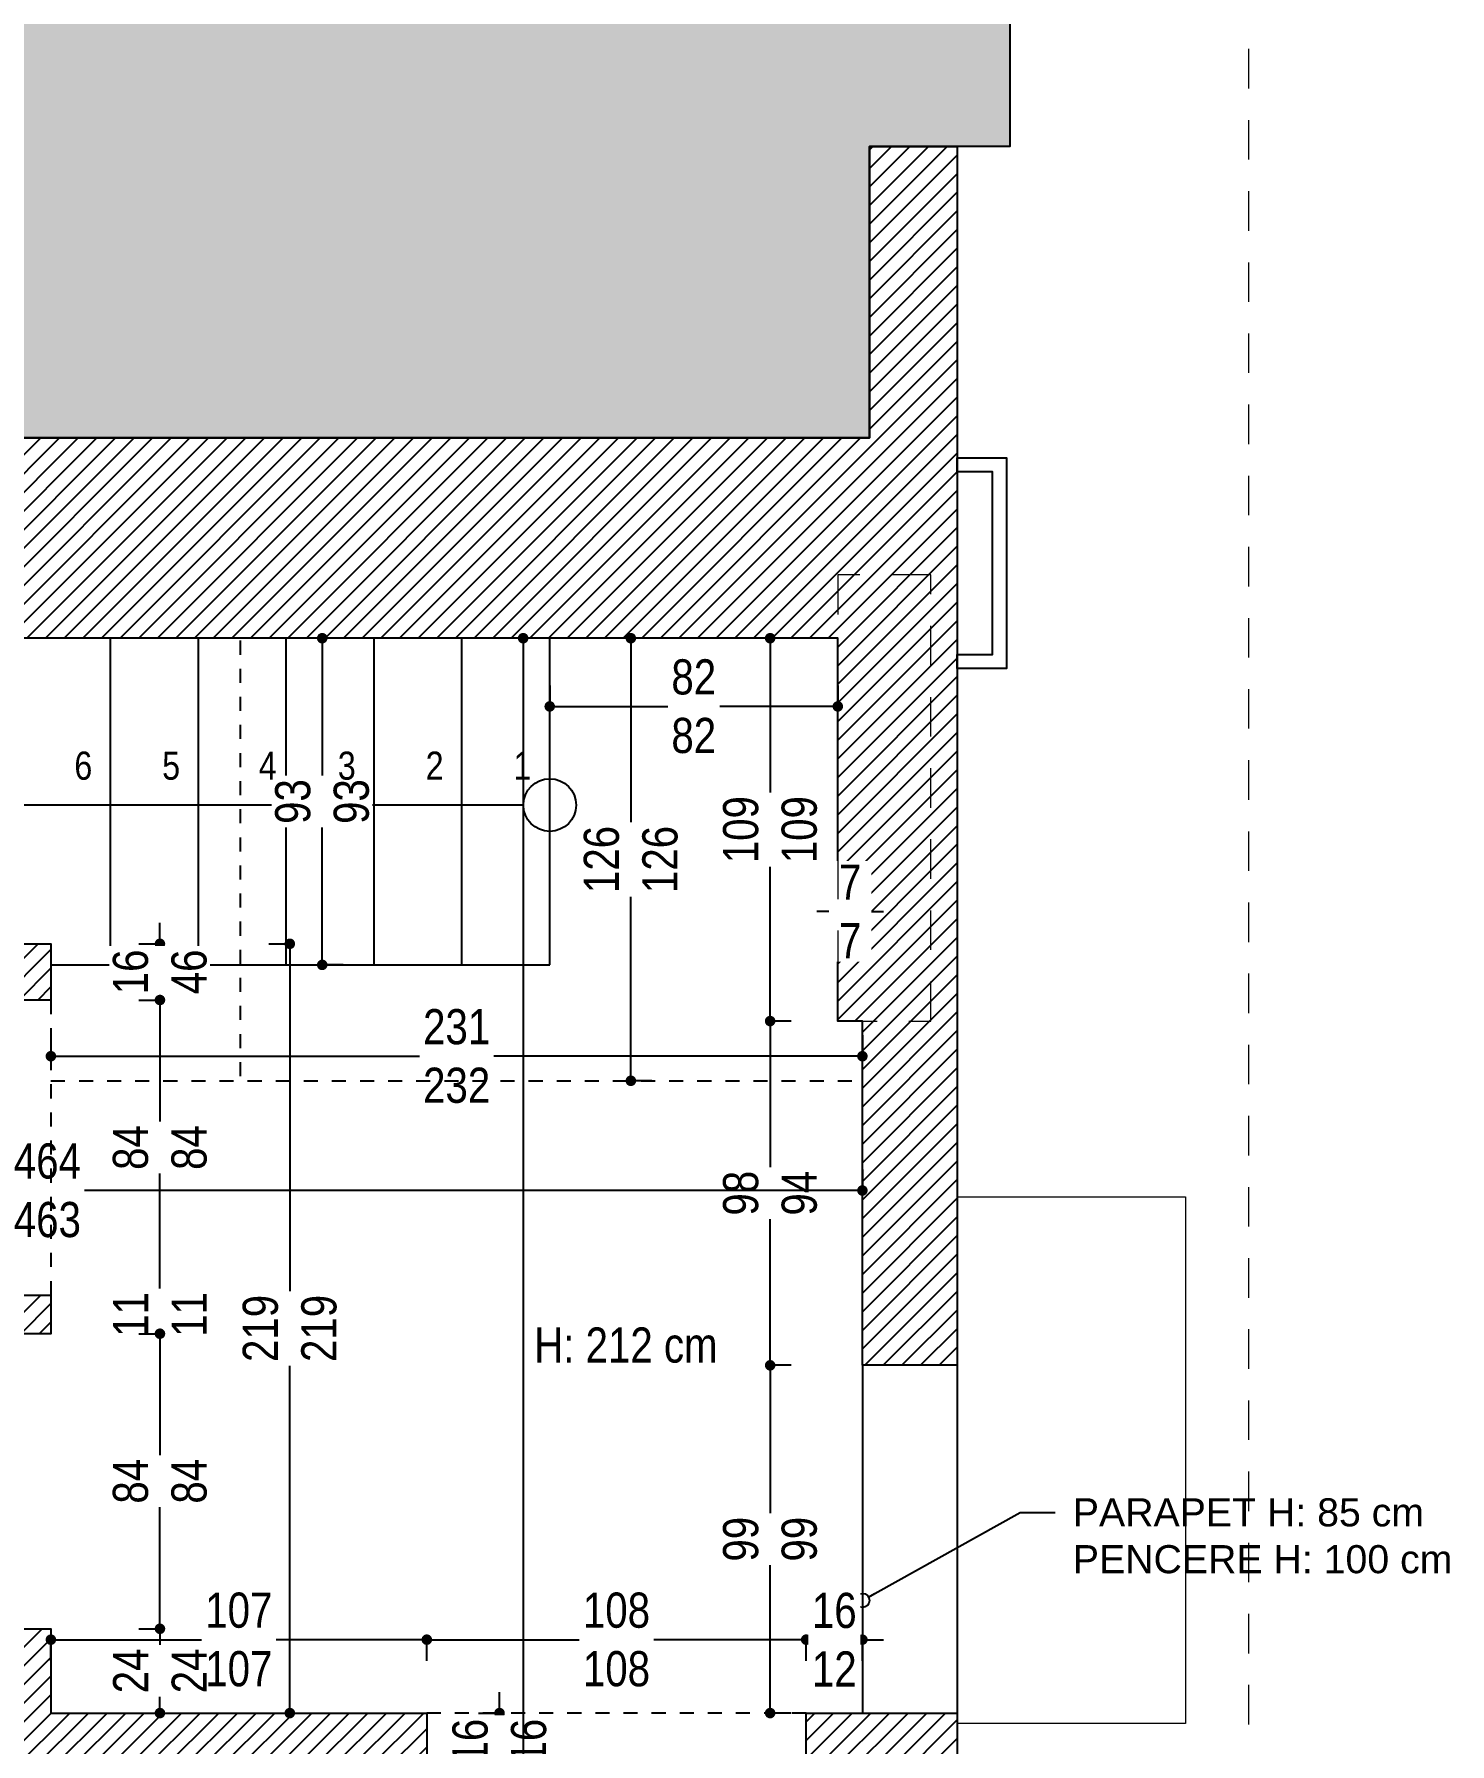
# Model space of a CAD drawing. Header units: millimetres. Extents: x 863 to 22635, y -482 to 12118.
# Drawn here: x 21062.3 to 21465.3, y 10191.9 to 10678.6 of the extents above; entities that cross this region are included whole.
import ezdxf
from ezdxf import colors
from ezdxf.entities.mleader import LeaderData, LeaderLine
from ezdxf.math import Vec2, Vec3

# ---------------------------------------------------------------- set-up
doc = ezdxf.new("R2010")
doc.units = ezdxf.units.MM
doc.header["$PDMODE"] = 35
doc.linetypes.add('JIS_02_0.7', pattern=[1.35, 0.75, -0.6])
doc.linetypes.add('JIS_02_1.0', pattern=[2, 1, -1])
doc.layers.add('ABOVE_0G', color=235, linetype='JIS_02_0.7', lineweight=9)
doc.layers.add('MECHANIC_0G', color=6, linetype='Continuous', lineweight=0)
for name, color, linetype in [('CONS_0G', 150, 'Continuous'), ('DIM_0G', 20, 'Continuous'), ('Existing WALL HATCH_0G', 251, 'Continuous'), ('Existing WALL_0G', 65, 'Continuous'), ('Existing WINDOWS_0G', 142, 'Continuous'), ('HATCH_0G', 251, 'Continuous'), ('STAIR_0G', 181, 'Continuous'), ('SYMBOL_0G', 32, 'Continuous')]:
    doc.layers.add(name, color=color, linetype=linetype)
doc.styles.add('0G_50', font='ARIALN.TTF', dxfattribs={"height": 50})
doc.styles.add('OZGU', font='ARIALN.TTF')
doc.styles.get("Standard").update_dxf_attribs({"font": 'arial.ttf'})
doc.dimstyles.new('0G_1_50_ORTA', dxfattribs={"dimtxt": 10, "dimasz": 3, "dimexe": 1, "dimexo": 4, "dimgap": 1, "dimtad": 0, "dimdec": 1, "dimzin": 9, "dimtxsty": 'OZGU', "dimblk": 'DOT', "dimcen": 2, "dimclrd": 256, "dimclre": 256, "dimclrt": 256, "dimadec": 1, "dimazin": 2, "dimtfac": 1, "dimtdec": 1, "dimtix": 1, "dimtmove": 2, "dimatfit": 3, "dimldrblk": 'ARCHTICK', "dimfxl": 6, "dimfxlon": 1, "dimtfill": 1, "dimarcsym": 0})

# ---------------------------------------------------------------- blocks, each defined once
blk = doc.blocks.new('_Dot')
at = {"color": 0, "linetype": 'ByBlock', "lineweight": -2}
blk.add_line((-0.5, 0), (-1, 0), dxfattribs=at)
at = {"color": 0, "linetype": 'ByBlock', "const_width": 0.5}
blk.add_lwpolyline([(-0.25, 0, 1), (0.25, 0, 1)], format="xyb", close=True, dxfattribs=at)
blk = doc.blocks.new('*D848')
at = {"layer": 'Defpoints', "color": 0, "transparency": 16777216}
for p in [(21209.04, 10506.66), (21291.04, 10506.66), (21291.04, 10487.24)]:
    blk.add_point(p, dxfattribs=at)
at = {"layer": 'DIM_0G', "lineweight": -2, "transparency": 16777216}
for p, q in [((21209.04, 10493.24), (21209.04, 10486.24)), ((21291.04, 10493.24), (21291.04, 10486.24)), ((21212.04, 10487.24), (21243.2, 10487.24)), ((21288.04, 10487.24), (21256.87, 10487.24))]:
    blk.add_line(p, q, dxfattribs=at)
at = {"layer": 'DIM_0G', "lineweight": -2, "transparency": 16777216, "xscale": 3, "yscale": 3, "zscale": 3, "rotation": 180}
blk.add_blockref('_Dot', (21209.04, 10487.24), dxfattribs=at)
at = {"layer": 'DIM_0G', "lineweight": -2, "transparency": 16777216, "xscale": 3, "yscale": 3, "zscale": 3}
blk.add_blockref('_Dot', (21291.04, 10487.24), dxfattribs=at)
at = {"layer": 'DIM_0G', "transparency": 16777216, "insert": (21250.04, 10487.24), "char_height": 10, "attachment_point": 5, "style": 'OZGU', "bg_fill": 3, "box_fill_scale": 1.1, "bg_fill_color": 256, "bg_fill_true_color": 13158600, "bg_fill_transparency": 0}
blk.add_mtext('82\\P82', dxfattribs=at)
blk = doc.blocks.new('_ArchTick')
at = {"color": 0, "linetype": 'ByBlock', "const_width": 0.15}
blk.add_lwpolyline([(-0.5, -0.5), (0.5, 0.5)], dxfattribs=at)
blk = doc.blocks.new('*D849')
at = {"layer": 'Defpoints', "color": 0, "transparency": 16777216}
for p in [(21159.04, 10506.66), (21144.27, 10413.66), (21159.04, 10413.66)]:
    blk.add_point(p, dxfattribs=at)
at = {"layer": 'DIM_0G', "lineweight": -2, "transparency": 16777216}
for p, q in [((21150.27, 10506.66), (21143.27, 10506.66)), ((21144.27, 10503.66), (21144.27, 10467.03)), ((21144.27, 10416.66), (21144.27, 10453.29)), ((21150.27, 10413.66), (21143.27, 10413.66))]:
    blk.add_line(p, q, dxfattribs=at)
at = {"layer": 'DIM_0G', "lineweight": -2, "transparency": 16777216, "xscale": 3, "yscale": 3, "zscale": 3}
for p, rotation in [((21144.27, 10506.66), 90), ((21144.27, 10413.66), 270)]:
    blk.add_blockref('_Dot', p, dxfattribs=dict(at, rotation=rotation))
at = {"layer": 'DIM_0G', "transparency": 16777216, "insert": (21144.27, 10460.16), "char_height": 10, "attachment_point": 5, "rotation": 90, "style": 'OZGU', "bg_fill": 3, "box_fill_scale": 1.1, "bg_fill_color": 256, "bg_fill_true_color": 13158600, "bg_fill_transparency": 0}
blk.add_mtext('93\\P93', dxfattribs=at)
blk = doc.blocks.new('*D851')
at = {"layer": 'Defpoints', "color": 0, "transparency": 16777216}
for p in [(21291.04, 10506.66), (21271.78, 10397.66), (21291.04, 10397.66)]:
    blk.add_point(p, dxfattribs=at)
at = {"layer": 'DIM_0G', "lineweight": -2, "transparency": 16777216}
for p, q in [((21277.78, 10506.66), (21270.78, 10506.66)), ((21271.78, 10503.66), (21271.78, 10461.85)), ((21271.78, 10400.66), (21271.78, 10442.48)), ((21277.78, 10397.66), (21270.78, 10397.66))]:
    blk.add_line(p, q, dxfattribs=at)
at = {"layer": 'DIM_0G', "lineweight": -2, "transparency": 16777216, "xscale": 3, "yscale": 3, "zscale": 3}
for p, rotation in [((21271.78, 10506.66), 90), ((21271.78, 10397.66), 270)]:
    blk.add_blockref('_Dot', p, dxfattribs=dict(at, rotation=rotation))
at = {"layer": 'DIM_0G', "transparency": 16777216, "insert": (21271.78, 10452.16), "char_height": 10, "attachment_point": 5, "rotation": 90, "style": 'OZGU', "bg_fill": 3, "box_fill_scale": 1.1, "bg_fill_color": 256, "bg_fill_true_color": 13158600, "bg_fill_transparency": 0}
blk.add_mtext('109\\P109', dxfattribs=at)
blk = doc.blocks.new('*D852')
at = {"layer": 'Defpoints', "color": 0, "transparency": 16777216}
for p in [(21291.04, 10397.66), (21298.04, 10397.66)]:
    blk.add_point(p, dxfattribs=at)
at = {"layer": 'DIM_0G', "lineweight": -2, "transparency": 16777216}
for p, q in [((21288.04, 10428.88), (21285.04, 10428.88)), ((21291.04, 10422.88), (21291.04, 10429.88)), ((21291.04, 10428.88), (21298.04, 10428.88)), ((21298.04, 10422.88), (21298.04, 10429.88)), ((21301.04, 10428.88), (21304.04, 10428.88))]:
    blk.add_line(p, q, dxfattribs=at)
at = {"layer": 'DIM_0G', "lineweight": -2, "transparency": 16777216, "xscale": 3, "yscale": 3, "zscale": 3}
blk.add_blockref('_Dot', (21291.04, 10428.88), dxfattribs=at)
at = {"layer": 'DIM_0G', "lineweight": -2, "transparency": 16777216, "xscale": 3, "yscale": 3, "zscale": 3, "rotation": 180}
blk.add_blockref('_Dot', (21298.04, 10428.88), dxfattribs=at)
at = {"layer": 'DIM_0G', "transparency": 16777216, "insert": (21294.54, 10428.88), "char_height": 10, "attachment_point": 5, "style": 'OZGU', "bg_fill": 3, "box_fill_scale": 1.1, "bg_fill_color": 256, "bg_fill_true_color": 13158600, "bg_fill_transparency": 0}
blk.add_mtext('7\\P7', dxfattribs=at)
at = {"layer": 'Defpoints', "color": 0, "transparency": 16777216}
blk.add_point((21298.04, 10428.88), dxfattribs=at)
blk = doc.blocks.new('*D853')
at = {"layer": 'Defpoints', "color": 0, "transparency": 16777216}
for p in [(21067.04, 10419.66), (21067.04, 10403.66)]:
    blk.add_point(p, dxfattribs=at)
at = {"layer": 'DIM_0G', "lineweight": -2, "transparency": 16777216}
for p, q in [((21098.08, 10422.66), (21098.08, 10425.66)), ((21092.08, 10419.66), (21099.08, 10419.66)), ((21098.08, 10419.66), (21098.08, 10418.7)), ((21092.08, 10403.66), (21099.08, 10403.66)), ((21098.08, 10403.66), (21098.08, 10404.63)), ((21098.08, 10400.66), (21098.08, 10397.66))]:
    blk.add_line(p, q, dxfattribs=at)
at = {"layer": 'DIM_0G', "lineweight": -2, "transparency": 16777216, "xscale": 3, "yscale": 3, "zscale": 3}
for p, rotation in [((21098.08, 10419.66), 270), ((21098.08, 10403.66), 90)]:
    blk.add_blockref('_Dot', p, dxfattribs=dict(at, rotation=rotation))
at = {"layer": 'DIM_0G', "transparency": 16777216, "insert": (21098.08, 10411.66), "char_height": 10, "attachment_point": 5, "rotation": 90, "style": 'OZGU', "bg_fill": 3, "box_fill_scale": 1.1, "bg_fill_color": 256, "bg_fill_true_color": 13158600, "bg_fill_transparency": 0}
blk.add_mtext('16\\P46', dxfattribs=at)
at = {"layer": 'Defpoints', "color": 0, "transparency": 16777216}
blk.add_point((21098.08, 10403.66), dxfattribs=at)
blk = doc.blocks.new('*D854')
at = {"layer": 'Defpoints', "color": 0, "transparency": 16777216}
for p in [(21067.04, 10403.66), (21067.04, 10319.66), (21098.08, 10319.66)]:
    blk.add_point(p, dxfattribs=at)
at = {"layer": 'DIM_0G', "lineweight": -2, "transparency": 16777216}
for p, q in [((21092.08, 10403.66), (21099.08, 10403.66)), ((21098.08, 10400.66), (21098.08, 10368.52)), ((21098.08, 10322.66), (21098.08, 10354.8)), ((21092.08, 10319.66), (21099.08, 10319.66))]:
    blk.add_line(p, q, dxfattribs=at)
at = {"layer": 'DIM_0G', "lineweight": -2, "transparency": 16777216, "xscale": 3, "yscale": 3, "zscale": 3}
for p, rotation in [((21098.08, 10403.66), 90), ((21098.08, 10319.66), 270)]:
    blk.add_blockref('_Dot', p, dxfattribs=dict(at, rotation=rotation))
at = {"layer": 'DIM_0G', "transparency": 16777216, "insert": (21098.08, 10361.66), "char_height": 10, "attachment_point": 5, "rotation": 90, "style": 'OZGU', "bg_fill": 3, "box_fill_scale": 1.1, "bg_fill_color": 256, "bg_fill_true_color": 13158600, "bg_fill_transparency": 0}
blk.add_mtext('84\\P84', dxfattribs=at)
blk = doc.blocks.new('*D855')
at = {"layer": 'Defpoints', "color": 0, "transparency": 16777216}
for p in [(21067.04, 10319.66), (21067.04, 10308.66)]:
    blk.add_point(p, dxfattribs=at)
at = {"layer": 'DIM_0G', "lineweight": -2, "transparency": 16777216}
for p, q in [((21098.08, 10322.66), (21098.08, 10325.66)), ((21092.08, 10319.66), (21099.08, 10319.66)), ((21098.08, 10319.66), (21098.08, 10308.66)), ((21092.08, 10308.66), (21099.08, 10308.66)), ((21098.08, 10305.66), (21098.08, 10302.66))]:
    blk.add_line(p, q, dxfattribs=at)
at = {"layer": 'DIM_0G', "lineweight": -2, "transparency": 16777216, "xscale": 3, "yscale": 3, "zscale": 3}
for p, rotation in [((21098.08, 10319.66), 270), ((21098.08, 10308.66), 90)]:
    blk.add_blockref('_Dot', p, dxfattribs=dict(at, rotation=rotation))
at = {"layer": 'DIM_0G', "transparency": 16777216, "insert": (21098.08, 10314.16), "char_height": 10, "attachment_point": 5, "rotation": 90, "style": 'OZGU', "bg_fill": 3, "box_fill_scale": 1.1, "bg_fill_color": 256, "bg_fill_true_color": 13158600, "bg_fill_transparency": 0}
blk.add_mtext('11\\P11', dxfattribs=at)
at = {"layer": 'Defpoints', "color": 0, "transparency": 16777216}
blk.add_point((21098.08, 10308.66), dxfattribs=at)
blk = doc.blocks.new('*D856')
at = {"layer": 'Defpoints', "color": 0, "transparency": 16777216}
for p in [(21067.04, 10308.66), (21067.04, 10224.66), (21098.08, 10224.66)]:
    blk.add_point(p, dxfattribs=at)
at = {"layer": 'DIM_0G', "lineweight": -2, "transparency": 16777216}
for p, q in [((21092.08, 10308.66), (21099.08, 10308.66)), ((21098.08, 10305.66), (21098.08, 10273.52)), ((21098.08, 10227.66), (21098.08, 10259.8)), ((21092.08, 10224.66), (21099.08, 10224.66))]:
    blk.add_line(p, q, dxfattribs=at)
at = {"layer": 'DIM_0G', "lineweight": -2, "transparency": 16777216, "xscale": 3, "yscale": 3, "zscale": 3}
for p, rotation in [((21098.08, 10308.66), 90), ((21098.08, 10224.66), 270)]:
    blk.add_blockref('_Dot', p, dxfattribs=dict(at, rotation=rotation))
at = {"layer": 'DIM_0G', "transparency": 16777216, "insert": (21098.08, 10266.66), "char_height": 10, "attachment_point": 5, "rotation": 90, "style": 'OZGU', "bg_fill": 3, "box_fill_scale": 1.1, "bg_fill_color": 256, "bg_fill_true_color": 13158600, "bg_fill_transparency": 0}
blk.add_mtext('84\\P84', dxfattribs=at)
blk = doc.blocks.new('*D857')
at = {"layer": 'Defpoints', "color": 0, "transparency": 16777216}
for p in [(21067.04, 10224.66), (21067.04, 10200.66), (21098.08, 10200.66)]:
    blk.add_point(p, dxfattribs=at)
at = {"layer": 'DIM_0G', "lineweight": -2, "transparency": 16777216}
for p, q in [((21092.08, 10224.66), (21099.08, 10224.66)), ((21098.08, 10221.66), (21098.08, 10219.59)), ((21098.08, 10203.66), (21098.08, 10205.74)), ((21092.08, 10200.66), (21099.08, 10200.66))]:
    blk.add_line(p, q, dxfattribs=at)
at = {"layer": 'DIM_0G', "lineweight": -2, "transparency": 16777216, "xscale": 3, "yscale": 3, "zscale": 3}
for p, rotation in [((21098.08, 10224.66), 90), ((21098.08, 10200.66), 270)]:
    blk.add_blockref('_Dot', p, dxfattribs=dict(at, rotation=rotation))
at = {"layer": 'DIM_0G', "transparency": 16777216, "insert": (21098.08, 10212.66), "char_height": 10, "attachment_point": 5, "rotation": 90, "style": 'OZGU', "bg_fill": 3, "box_fill_scale": 1.1, "bg_fill_color": 256, "bg_fill_true_color": 13158600, "bg_fill_transparency": 0}
blk.add_mtext('24\\P24', dxfattribs=at)
blk = doc.blocks.new('*D858')
at = {"layer": 'Defpoints', "color": 0, "transparency": 16777216}
for p in [(21174.04, 10221.56), (21067.04, 10200.66), (21174.04, 10200.66)]:
    blk.add_point(p, dxfattribs=at)
at = {"layer": 'DIM_0G', "lineweight": -2, "transparency": 16777216}
for p, q in [((21067.04, 10215.56), (21067.04, 10222.56)), ((21070.04, 10221.56), (21110.87, 10221.56)), ((21171.04, 10221.56), (21130.21, 10221.56)), ((21174.04, 10215.56), (21174.04, 10222.56))]:
    blk.add_line(p, q, dxfattribs=at)
at = {"layer": 'DIM_0G', "lineweight": -2, "transparency": 16777216, "xscale": 3, "yscale": 3, "zscale": 3, "rotation": 180}
blk.add_blockref('_Dot', (21067.04, 10221.56), dxfattribs=at)
at = {"layer": 'DIM_0G', "lineweight": -2, "transparency": 16777216, "xscale": 3, "yscale": 3, "zscale": 3}
blk.add_blockref('_Dot', (21174.04, 10221.56), dxfattribs=at)
at = {"layer": 'DIM_0G', "transparency": 16777216, "insert": (21120.54, 10221.56), "char_height": 10, "attachment_point": 5, "style": 'OZGU', "bg_fill": 3, "box_fill_scale": 1.1, "bg_fill_color": 256, "bg_fill_true_color": 13158600, "bg_fill_transparency": 0}
blk.add_mtext('107\\P107', dxfattribs=at)
blk = doc.blocks.new('*D859')
at = {"layer": 'Defpoints', "color": 0, "transparency": 16777216}
for p in [(21174.04, 10200.66), (21174.04, 10184.66)]:
    blk.add_point(p, dxfattribs=at)
at = {"layer": 'DIM_0G', "lineweight": -2, "transparency": 16777216}
for p, q in [((21194.75, 10203.66), (21194.75, 10206.66)), ((21188.75, 10200.66), (21195.75, 10200.66)), ((21194.75, 10200.66), (21194.75, 10199.15)), ((21188.75, 10184.66), (21195.75, 10184.66)), ((21194.75, 10184.66), (21194.75, 10186.18)), ((21194.75, 10181.66), (21194.75, 10178.66))]:
    blk.add_line(p, q, dxfattribs=at)
at = {"layer": 'DIM_0G', "lineweight": -2, "transparency": 16777216, "xscale": 3, "yscale": 3, "zscale": 3}
for p, rotation in [((21194.75, 10200.66), 270), ((21194.75, 10184.66), 90)]:
    blk.add_blockref('_Dot', p, dxfattribs=dict(at, rotation=rotation))
at = {"layer": 'DIM_0G', "transparency": 16777216, "insert": (21194.75, 10192.66), "char_height": 10, "attachment_point": 5, "rotation": 90, "style": 'OZGU', "bg_fill": 3, "box_fill_scale": 1.1, "bg_fill_color": 256, "bg_fill_true_color": 13158600, "bg_fill_transparency": 0}
blk.add_mtext('16\\P16', dxfattribs=at)
at = {"layer": 'Defpoints', "color": 0, "transparency": 16777216}
blk.add_point((21194.75, 10184.66), dxfattribs=at)
blk = doc.blocks.new('*D861')
at = {"layer": 'Defpoints', "color": 0, "transparency": 16777216}
for p in [(21067.04, 10419.66), (21135.05, 10419.66), (21067.04, 10200.66)]:
    blk.add_point(p, dxfattribs=at)
at = {"layer": 'DIM_0G', "lineweight": -2, "transparency": 16777216}
for p, q in [((21129.05, 10419.66), (21136.05, 10419.66)), ((21135.05, 10416.66), (21135.05, 10320.3)), ((21135.05, 10203.66), (21135.05, 10300.03)), ((21129.05, 10200.66), (21136.05, 10200.66))]:
    blk.add_line(p, q, dxfattribs=at)
at = {"layer": 'DIM_0G', "lineweight": -2, "transparency": 16777216, "xscale": 3, "yscale": 3, "zscale": 3}
for p, rotation in [((21135.05, 10419.66), 90), ((21135.05, 10200.66), 270)]:
    blk.add_blockref('_Dot', p, dxfattribs=dict(at, rotation=rotation))
at = {"layer": 'DIM_0G', "transparency": 16777216, "insert": (21135.05, 10310.16), "char_height": 10, "attachment_point": 5, "rotation": 90, "style": 'OZGU', "bg_fill": 3, "box_fill_scale": 1.1, "bg_fill_color": 256, "bg_fill_true_color": 13158600, "bg_fill_transparency": 0}
blk.add_mtext('219\\P219', dxfattribs=at)
blk = doc.blocks.new('*D862')
at = {"layer": 'Defpoints', "color": 0, "transparency": 16777216}
for p in [(21067.04, 10403.66), (21298.04, 10397.66), (21298.04, 10387.66)]:
    blk.add_point(p, dxfattribs=at)
at = {"layer": 'DIM_0G', "lineweight": -2, "transparency": 16777216}
for p, q in [((21067.04, 10393.66), (21067.04, 10386.66)), ((21298.04, 10393.66), (21298.04, 10386.66)), ((21070.04, 10387.66), (21172.44, 10387.66)), ((21295.04, 10387.66), (21192.63, 10387.66))]:
    blk.add_line(p, q, dxfattribs=at)
at = {"layer": 'DIM_0G', "lineweight": -2, "transparency": 16777216, "xscale": 3, "yscale": 3, "zscale": 3, "rotation": 180}
blk.add_blockref('_Dot', (21067.04, 10387.66), dxfattribs=at)
at = {"layer": 'DIM_0G', "lineweight": -2, "transparency": 16777216, "xscale": 3, "yscale": 3, "zscale": 3}
blk.add_blockref('_Dot', (21298.04, 10387.66), dxfattribs=at)
at = {"layer": 'DIM_0G', "transparency": 16777216, "insert": (21182.54, 10387.66), "char_height": 10, "attachment_point": 5, "style": 'OZGU', "bg_fill": 3, "box_fill_scale": 1.1, "bg_fill_color": 256, "bg_fill_true_color": 13158600, "bg_fill_transparency": 0}
blk.add_mtext('231\\P{\\C2;232}', dxfattribs=at)
blk = doc.blocks.new('*D863')
at = {"layer": 'Defpoints', "color": 0, "transparency": 16777216}
for p in [(21298.04, 10397.66), (21271.78, 10299.66), (21298.04, 10299.66)]:
    blk.add_point(p, dxfattribs=at)
at = {"layer": 'DIM_0G', "lineweight": -2, "transparency": 16777216}
for p, q in [((21277.78, 10397.66), (21270.78, 10397.66)), ((21271.78, 10394.66), (21271.78, 10355.55)), ((21271.78, 10302.66), (21271.78, 10341.78)), ((21277.78, 10299.66), (21270.78, 10299.66))]:
    blk.add_line(p, q, dxfattribs=at)
at = {"layer": 'DIM_0G', "lineweight": -2, "transparency": 16777216, "xscale": 3, "yscale": 3, "zscale": 3}
for p, rotation in [((21271.78, 10397.66), 90), ((21271.78, 10299.66), 270)]:
    blk.add_blockref('_Dot', p, dxfattribs=dict(at, rotation=rotation))
at = {"layer": 'DIM_0G', "transparency": 16777216, "insert": (21271.78, 10348.66), "char_height": 10, "attachment_point": 5, "rotation": 90, "style": 'OZGU', "bg_fill": 3, "box_fill_scale": 1.1, "bg_fill_color": 256, "bg_fill_true_color": 13158600, "bg_fill_transparency": 0}
blk.add_mtext('98\\P{\\C2;94}', dxfattribs=at)
blk = doc.blocks.new('*D864')
at = {"layer": 'Defpoints', "color": 0, "transparency": 16777216}
for p in [(21298.04, 10299.66), (21271.78, 10200.66), (21298.04, 10200.66)]:
    blk.add_point(p, dxfattribs=at)
at = {"layer": 'DIM_0G', "lineweight": -2, "transparency": 16777216}
for p, q in [((21277.78, 10299.66), (21270.78, 10299.66)), ((21271.78, 10296.66), (21271.78, 10257.05)), ((21271.78, 10203.66), (21271.78, 10243.28)), ((21277.78, 10200.66), (21270.78, 10200.66))]:
    blk.add_line(p, q, dxfattribs=at)
at = {"layer": 'DIM_0G', "lineweight": -2, "transparency": 16777216, "xscale": 3, "yscale": 3, "zscale": 3}
for p, rotation in [((21271.78, 10299.66), 90), ((21271.78, 10200.66), 270)]:
    blk.add_blockref('_Dot', p, dxfattribs=dict(at, rotation=rotation))
at = {"layer": 'DIM_0G', "transparency": 16777216, "insert": (21271.78, 10250.16), "char_height": 10, "attachment_point": 5, "rotation": 90, "style": 'OZGU', "bg_fill": 3, "box_fill_scale": 1.1, "bg_fill_color": 256, "bg_fill_true_color": 13158600, "bg_fill_transparency": 0}
blk.add_mtext('99\\P99', dxfattribs=at)
blk = doc.blocks.new('_DotBlank')
at = {"color": 0, "linetype": 'ByBlock', "lineweight": -2}
blk.add_line((-0.5, 0), (-1, 0), dxfattribs=at)
blk.add_circle((0, 0), 0.5, dxfattribs=at)
blk = doc.blocks.new('*D865')
at = {"layer": 'Defpoints', "color": 0, "transparency": 16777216}
for p in [(21282.04, 10221.56), (21174.04, 10200.66), (21282.04, 10200.66)]:
    blk.add_point(p, dxfattribs=at)
at = {"layer": 'DIM_0G', "lineweight": -2, "transparency": 16777216}
for p, q in [((21174.04, 10215.56), (21174.04, 10222.56)), ((21177.04, 10221.56), (21218.35, 10221.56)), ((21279.04, 10221.56), (21237.72, 10221.56)), ((21282.04, 10215.56), (21282.04, 10222.56))]:
    blk.add_line(p, q, dxfattribs=at)
at = {"layer": 'DIM_0G', "lineweight": -2, "transparency": 16777216, "xscale": 3, "yscale": 3, "zscale": 3, "rotation": 180}
blk.add_blockref('_Dot', (21174.04, 10221.56), dxfattribs=at)
at = {"layer": 'DIM_0G', "lineweight": -2, "transparency": 16777216, "xscale": 3, "yscale": 3, "zscale": 3}
blk.add_blockref('_Dot', (21282.04, 10221.56), dxfattribs=at)
at = {"layer": 'DIM_0G', "transparency": 16777216, "insert": (21228.04, 10221.56), "char_height": 10, "attachment_point": 5, "style": 'OZGU', "bg_fill": 3, "box_fill_scale": 1.1, "bg_fill_color": 256, "bg_fill_true_color": 13158600, "bg_fill_transparency": 0}
blk.add_mtext('108\\P108', dxfattribs=at)
blk = doc.blocks.new('*D866')
at = {"layer": 'Defpoints', "color": 0, "transparency": 16777216}
for p in [(21282.04, 10200.66), (21298.04, 10200.66)]:
    blk.add_point(p, dxfattribs=at)
at = {"layer": 'DIM_0G', "lineweight": -2, "transparency": 16777216}
for p, q in [((21279.04, 10221.56), (21276.04, 10221.56)), ((21282.04, 10215.56), (21282.04, 10222.56)), ((21282.04, 10221.56), (21283.55, 10221.56)), ((21298.04, 10221.56), (21296.52, 10221.56)), ((21298.04, 10215.56), (21298.04, 10222.56)), ((21301.04, 10221.56), (21304.04, 10221.56))]:
    blk.add_line(p, q, dxfattribs=at)
at = {"layer": 'DIM_0G', "lineweight": -2, "transparency": 16777216, "xscale": 3, "yscale": 3, "zscale": 3}
blk.add_blockref('_Dot', (21282.04, 10221.56), dxfattribs=at)
at = {"layer": 'DIM_0G', "lineweight": -2, "transparency": 16777216, "xscale": 3, "yscale": 3, "zscale": 3, "rotation": 180}
blk.add_blockref('_Dot', (21298.04, 10221.56), dxfattribs=at)
at = {"layer": 'DIM_0G', "transparency": 16777216, "insert": (21290.04, 10221.56), "char_height": 10, "attachment_point": 5, "style": 'OZGU', "bg_fill": 3, "box_fill_scale": 1.1, "bg_fill_color": 256, "bg_fill_true_color": 13158600, "bg_fill_transparency": 0}
blk.add_mtext('16\\P{\\C2;12}', dxfattribs=at)
at = {"layer": 'Defpoints', "color": 0, "transparency": 16777216}
blk.add_point((21298.04, 10221.56), dxfattribs=at)
blk = doc.blocks.new('*D870')
at = {"layer": 'Defpoints', "color": 0, "transparency": 16777216}
for p in [(21298.04, 10397.66), (21298.04, 10349.43), (20834.04, 10319.66)]:
    blk.add_point(p, dxfattribs=at)
at = {"layer": 'DIM_0G', "lineweight": -2, "transparency": 16777216}
for p, q in [((21298.04, 10355.43), (21298.04, 10348.43)), ((20834.04, 10343.43), (20834.04, 10350.43)), ((20837.04, 10349.43), (21055.82, 10349.43)), ((21295.04, 10349.43), (21076.25, 10349.43))]:
    blk.add_line(p, q, dxfattribs=at)
at = {"layer": 'DIM_0G', "lineweight": -2, "transparency": 16777216, "xscale": 3, "yscale": 3, "zscale": 3, "rotation": 180}
blk.add_blockref('_Dot', (20834.04, 10349.43), dxfattribs=at)
at = {"layer": 'DIM_0G', "lineweight": -2, "transparency": 16777216, "xscale": 3, "yscale": 3, "zscale": 3}
blk.add_blockref('_Dot', (21298.04, 10349.43), dxfattribs=at)
at = {"layer": 'DIM_0G', "transparency": 16777216, "insert": (21066.04, 10349.43), "char_height": 10, "attachment_point": 5, "style": 'OZGU', "bg_fill": 3, "box_fill_scale": 1.1, "bg_fill_color": 256, "bg_fill_true_color": 13158600, "bg_fill_transparency": 0}
blk.add_mtext('464\\P{\\C2;463}', dxfattribs=at)
blk = doc.blocks.new('*D871')
at = {"layer": 'Defpoints', "color": 0, "transparency": 16777216}
for p in [(21291.04, 10506.66), (21232.13, 10380.66), (21291.04, 10380.66)]:
    blk.add_point(p, dxfattribs=at)
at = {"layer": 'DIM_0G', "lineweight": -2, "transparency": 16777216}
for p, q in [((21238.13, 10506.66), (21231.13, 10506.66)), ((21232.13, 10503.66), (21232.13, 10453.33)), ((21232.13, 10383.66), (21232.13, 10433.99)), ((21238.13, 10380.66), (21231.13, 10380.66))]:
    blk.add_line(p, q, dxfattribs=at)
at = {"layer": 'DIM_0G', "lineweight": -2, "transparency": 16777216, "xscale": 3, "yscale": 3, "zscale": 3}
for p, rotation in [((21232.13, 10506.66), 90), ((21232.13, 10380.66), 270)]:
    blk.add_blockref('_Dot', p, dxfattribs=dict(at, rotation=rotation))
at = {"layer": 'DIM_0G', "transparency": 16777216, "insert": (21232.13, 10443.66), "char_height": 10, "attachment_point": 5, "rotation": 90, "style": 'OZGU', "bg_fill": 3, "box_fill_scale": 1.1, "bg_fill_color": 256, "bg_fill_true_color": 13158600, "bg_fill_transparency": 0}
blk.add_mtext('126\\P126', dxfattribs=at)
blk = doc.blocks.new('*D884')
at = {"layer": 'Defpoints', "color": 0, "transparency": 16777216}
for p in [(21291.04, 10506.66), (21201.47, 9725.66), (21292.04, 9725.66)]:
    blk.add_point(p, dxfattribs=at)
at = {"layer": 'DIM_0G', "lineweight": -2, "transparency": 16777216}
for p, q in [((21207.47, 10506.66), (21200.47, 10506.66)), ((21201.47, 10503.66), (21201.47, 10125.4)), ((21201.47, 9728.66), (21201.47, 10106.93)), ((21207.47, 9725.66), (21200.47, 9725.66))]:
    blk.add_line(p, q, dxfattribs=at)
at = {"layer": 'DIM_0G', "lineweight": -2, "transparency": 16777216, "xscale": 3, "yscale": 3, "zscale": 3}
for p, rotation in [((21201.47, 10506.66), 90), ((21201.47, 9725.66), 270)]:
    blk.add_blockref('_Dot', p, dxfattribs=dict(at, rotation=rotation))
at = {"layer": 'DIM_0G', "transparency": 16777216, "insert": (21201.47, 10116.16), "char_height": 10, "attachment_point": 5, "rotation": 90, "style": 'OZGU', "bg_fill": 3, "box_fill_scale": 1.1, "bg_fill_color": 256, "bg_fill_true_color": 13158600, "bg_fill_transparency": 0}
blk.add_mtext('781\\P781', dxfattribs=at)

msp = doc.modelspace()

# ---------------------------------------------------------------- hatches: boundary and pattern name
at = {"layer": 'Existing WALL HATCH_0G'}
h = msp.add_hatch(dxfattribs=at)
h.set_pattern_fill('ANSI31', color=256, scale=30)
h.set_pattern_definition([(45, (156564.517, 1761.177), (-2.65165043, 2.65165043), [])])
h.paths.add_polyline_path([(20069.04, 10242.66), (20069.04, 10235.66), (20341.04, 10235.66), (20341.04, 10300.66), (20330.04, 10300.66), (20330.04, 10242.66)], flags=17)
h.paths.add_polyline_path([(20499.04, 10325.66), (20499.04, 10305.66), (20510.04, 10305.66), (20510.04, 10325.66)], flags=17)
h.paths.add_polyline_path([(20480.04, 10515.28), (20480.04, 10455.66), (20499.04, 10455.66), (20499.04, 10417.66), (20510.04, 10417.66), (20510.04, 10500.66), (20662.04, 10500.66), (20662.04, 10479.66), (20793.04, 10479.66), (20793.04, 10150.66), (20510.04, 10150.66), (20510.04, 10213.66), (20499.04, 10213.66), (20499.04, 10150.66), (20447.04, 10150.66), (20447.04, 10140.66), (20700.04, 10140.66), (20700.04, 9954.66), (20711.04, 9954.66), (20711.04, 10127.66), (20791.04, 10127.66), (20791.04, 9858.66), (20711.04, 9858.66), (20711.04, 9865.66), (20700.04, 9865.66), (20700.04, 9846.66), (20830.04, 9846.66), (20830.04, 10184.66), (21174.04, 10184.66), (21174.04, 10200.66), (21067.04, 10200.66), (21067.04, 10224.66), (21056.04, 10224.66), (21056.04, 10206.66), (20834.04, 10206.66), (20834.04, 10308.66), (21067.04, 10308.66), (21067.04, 10319.66), (20834.04, 10319.66), (20834.04, 10494.66), (20909.04, 10494.66), (20909.04, 10403.66), (21067.04, 10403.66), (21067.04, 10419.66), (20979.04, 10419.66), (21029.27, 10506.66), (21291.04, 10506.66), (21291.04, 10397.66), (21298.04, 10397.66), (21298.04, 10299.66), (21325.04, 10299.66), (21325.04, 10646.66), (21300.04, 10646.66), (21300.04, 10563.66), (19819.04, 10563.66), (19819.04, 10515.66), (19682.04, 10515.66), (19682.04, 10266.66), (19813.04, 10266.66), (19813.04, 9473.66), (21080.04, 9473.66), (21080.04, 9691.66), (21325.04, 9691.66), (21325.04, 10200.66), (21282.04, 10200.66), (21282.04, 10184.66), (21292.04, 10184.66), (21292.04, 9725.66), (21046.04, 9725.66), (21046.04, 9507.66), (20830.04, 9507.66), (20830.04, 9611.66), (20793.04, 9611.66), (20793.04, 9519.66), (20341.04, 9519.66), (20341.04, 10140.66), (20285.04, 10140.66), (20285.04, 9519.66), (19847.04, 9519.66), (19847.04, 10235.66), (19959.04, 10235.66), (19959.04, 10242.66), (19860.04, 10242.66), (19860.04, 10300.66), (19716.04, 10300.66), (19716.04, 10492.66), (19815.04, 10492.66), (19815.04, 10374.66), (19860.04, 10374.66), (19860.04, 10503.66), (19959.04, 10503.66), (19959.04, 10538.66), (20091.04, 10538.66), (20091.04, 10458.66), (20120.04, 10458.66), (20120.04, 10518.66), (20300.04, 10518.66), (20300.04, 10396.66), (20341.04, 10396.66), (20341.04, 10455.66), (20360.04, 10455.66), (20360.04, 10515.28)])
at = {"layer": 'HATCH_0G'}
h = msp.add_hatch(dxfattribs=at)
h.set_pattern_fill('DOTS', color=256, scale=100, angle=45)
h.set_pattern_definition([(45, (156564.517, 1761.177), (-2.2097087, 6.62912607), [0, -6.25])])
h.paths.add_polyline_path([(19819.04, 10563.66), (19819.04, 10515.66), (19797.04, 10515.66), (19797.04, 10646.66), (19822.04, 10646.66), (19822.04, 11586.66), (21340.04, 11586.66), (21340.04, 10646.66), (21300.04, 10646.66), (21300.04, 10563.66)])
h.paths.add_polyline_path([(21035.9, 11186.65), (21185.89, 11186.65), (21185.89, 11271.47), (21035.9, 11271.47)], flags=24)
h.paths.add_polyline_path([(19940.2, 11041.83), (20178.36, 11041.83), (20178.36, 11263.19), (19940.2, 11263.19)], flags=24)

# ---------------------------------------------------------------- linework, layer by layer
at = {"layer": 'ABOVE_0G', "ltscale": 15}
msp.add_lwpolyline([(19819.04, 10515.66), (19819.04, 9473.66), (21325.04, 9473.66), (21325.04, 10646.66)], dxfattribs=at)
at = {"layer": 'CONS_0G'}
msp.add_lwpolyline([(21325.04, 10557.99), (21339.04, 10557.99), (21339.04, 10497.99), (21325.04, 10497.99), (21325.04, 10501.99), (21335.04, 10501.99), (21335.04, 10553.99), (21325.04, 10553.99)], close=True, dxfattribs=at)
at = {"layer": 'Existing WALL_0G'}
msp.add_lwpolyline([(19819.04, 10563.66), (19819.04, 10515.66), (19797.04, 10515.66), (19797.04, 10646.66), (19822.04, 10646.66), (19822.04, 11586.66), (21340.04, 11586.66), (21340.04, 10646.66), (21300.04, 10646.66), (21300.04, 10563.66)], close=True, dxfattribs=at)
for points in [[(19819.04, 10563.66), (21300.04, 10563.66), (21300.04, 10646.66), (21325.04, 10646.66), (21325.04, 10299.66), (21298.04, 10299.66), (21298.04, 10397.66), (21291.04, 10397.66), (21291.04, 10506.66), (21029.27, 10506.66)], [(20979.04, 10419.66), (21067.04, 10419.66), (21067.04, 10403.66), (21056.04, 10403.66)], [(20834.04, 10319.66), (21067.04, 10319.66), (21067.04, 10308.66), (20834.04, 10308.66)], [(21056.04, 10224.66), (21067.04, 10224.66), (21067.04, 10200.66), (21174.04, 10200.66), (21174.04, 10184.66)], [(20793.04, 9611.66), (20830.04, 9611.66), (20830.04, 9507.66), (21046.04, 9507.66), (21046.04, 9725.66), (21292.04, 9725.66), (21292.04, 10184.66), (21282.04, 10184.66), (21282.04, 10200.66), (21325.04, 10200.66), (21325.04, 9691.66), (21080.04, 9691.66), (21080.04, 9473.66), (19813.04, 9473.66)]]:
    msp.add_lwpolyline(points, dxfattribs=at)
at = {"layer": 'Existing WALL_0G', "linetype": 'JIS_02_1.0', "ltscale": 4}
msp.add_lwpolyline([(21121.04, 10381.97), (21121.04, 10506.66)], dxfattribs=at)
at = {"layer": 'Existing WINDOWS_0G'}
msp.add_lwpolyline([(21325.04, 10299.66), (21325.04, 10200.66)], dxfattribs=at)
at = {"layer": 'MECHANIC_0G'}
msp.add_lwpolyline([(21325.04, 10347.66), (21390.04, 10347.66), (21390.04, 10197.66), (21325.04, 10197.66)], close=True, dxfattribs=at)
at = {"layer": 'STAIR_0G'}
for points in [[(21084.04, 10413.66), (21084.04, 10506.66)], [(21109.04, 10413.66), (21109.04, 10506.66)], [(21134.04, 10413.66), (21134.04, 10506.66)], [(21159.04, 10413.66), (21159.04, 10506.66)], [(21184.04, 10413.66), (21184.04, 10506.66)], [(21209.04, 10413.66), (21209.04, 10506.66)], [(21067.04, 10413.66), (21209.04, 10413.66)]]:
    msp.add_lwpolyline(points, dxfattribs=at)
at = {"layer": 'SYMBOL_0G'}
msp.add_lwpolyline([(21201.54, 10459.16), (21006.84, 10459.16)], dxfattribs=at)
msp.add_circle((21209.04, 10459.16), 7.5, dxfattribs=at)

# ---------------------------------------------------------------- texts
at = {"layer": 'SYMBOL_0G', "char_height": 8, "attachment_point": 1, "style": '0G_50'}
for s, insert in [('6', (21073.72, 10474.38)), ('5', (21098.72, 10474.38)), ('4', (21126.22, 10474.38)), ('3', (21148.72, 10474.38)), ('2', (21173.72, 10474.38)), ('1', (21198.72, 10474.38))]:
    msp.add_mtext_dynamic_manual_height_columns(s, width=190.7208, gutter_width=250, heights=[0], dxfattribs=dict(at, insert=insert))

# ---------------------------------------------------------------- next in the draw order: dimensions: what is measured, and where the dimension line sits
at = {"layer": 'DIM_0G'}
for base, p1, p2, text, picture, middle in [((21144.27, 10413.66), (21159.04, 10506.66), (21159.04, 10413.66), '<>\\P93', '*D849', (21144.27, 10460.16)), ((21098.08, 10403.66), (21067.04, 10419.66), (21067.04, 10403.66), '<>\\P46', '*D853', (21098.08, 10411.66))]:
    dim = msp.add_linear_dim(base=base, p1=p1, p2=p2, angle=90, text=text, dimstyle='0G_1_50_ORTA', dxfattribs=at)
    dim.commit()
    dim.dimension.update_dxf_attribs({"geometry": picture, "text_midpoint": middle})
dim = msp.add_linear_dim(base=(21291.04, 10487.24), p1=(21209.04, 10506.66), p2=(21291.04, 10506.66), text='<>\\P82', dimstyle='0G_1_50_ORTA', dxfattribs=at)
dim.commit()
dim.dimension.update_dxf_attribs({"geometry": '*D848', "text_midpoint": (21250.04, 10487.24)})

# ---------------------------------------------------------------- next in the draw order: dimensions: what is measured, and where the dimension line sits
for base, p1, p2, text, picture, middle in [((21271.78, 10397.66), (21291.04, 10506.66), (21291.04, 10397.66), '<>\\P109', '*D851', (21271.78, 10452.16)), ((21098.08, 10319.66), (21067.04, 10403.66), (21067.04, 10319.66), '<>\\P84', '*D854', (21098.08, 10361.66))]:
    dim = msp.add_linear_dim(base=base, p1=p1, p2=p2, angle=90, text=text, dimstyle='0G_1_50_ORTA', dxfattribs=at)
    dim.commit()
    dim.dimension.update_dxf_attribs({"geometry": picture, "text_midpoint": middle})

# ---------------------------------------------------------------- next in the draw order: dimensions: what is measured, and where the dimension line sits
dim = msp.add_linear_dim(base=(21298.04, 10428.88), p1=(21291.04, 10397.66), p2=(21298.04, 10397.66), text='<>\\P7', dimstyle='0G_1_50_ORTA', dxfattribs=at)
dim.commit()
dim.dimension.update_dxf_attribs({"geometry": '*D852', "text_midpoint": (21294.54, 10428.88)})
dim = msp.add_linear_dim(base=(21098.08, 10308.66), p1=(21067.04, 10319.66), p2=(21067.04, 10308.66), angle=90, text='<>\\P11', dimstyle='0G_1_50_ORTA', dxfattribs=at)
dim.commit()
dim.dimension.update_dxf_attribs({"geometry": '*D855', "text_midpoint": (21098.08, 10314.16)})

# ---------------------------------------------------------------- next in the draw order: dimensions: what is measured, and where the dimension line sits
dim = msp.add_linear_dim(base=(21098.08, 10224.66), p1=(21067.04, 10308.66), p2=(21067.04, 10224.66), angle=90, text='<>\\P84', dimstyle='0G_1_50_ORTA', dxfattribs=at)
dim.commit()
dim.dimension.update_dxf_attribs({"geometry": '*D856', "text_midpoint": (21098.08, 10266.66)})

# ---------------------------------------------------------------- next in the draw order: dimensions: what is measured, and where the dimension line sits
dim = msp.add_linear_dim(base=(21098.08, 10200.66), p1=(21067.04, 10224.66), p2=(21067.04, 10200.66), angle=90, text='<>\\P24', dimstyle='0G_1_50_ORTA', dxfattribs=at)
dim.commit()
dim.dimension.update_dxf_attribs({"geometry": '*D857', "text_midpoint": (21098.08, 10212.66)})

# ---------------------------------------------------------------- next in the draw order: dimensions: what is measured, and where the dimension line sits
dim = msp.add_linear_dim(base=(21174.04, 10221.56), p1=(21067.04, 10200.66), p2=(21174.04, 10200.66), text='<>\\P107', dimstyle='0G_1_50_ORTA', dxfattribs=at)
dim.commit()
dim.dimension.update_dxf_attribs({"geometry": '*D858', "text_midpoint": (21120.54, 10221.56)})

# ---------------------------------------------------------------- next in the draw order: dimensions: what is measured, and where the dimension line sits
for base, p1, p2, text, picture, middle in [((21135.05, 10419.66), (21067.04, 10200.66), (21067.04, 10419.66), '<>\\P219', '*D861', (21135.05, 10310.16)), ((21194.75, 10184.66), (21174.04, 10200.66), (21174.04, 10184.66), '<>\\P16', '*D859', (21194.75, 10192.66))]:
    dim = msp.add_linear_dim(base=base, p1=p1, p2=p2, angle=90, text=text, dimstyle='0G_1_50_ORTA', dxfattribs=at)
    dim.commit()
    dim.dimension.update_dxf_attribs({"geometry": picture, "text_midpoint": middle})

# ---------------------------------------------------------------- next in the draw order: dimensions: what is measured, and where the dimension line sits
dim = msp.add_linear_dim(base=(21298.04, 10387.66), p1=(21067.04, 10403.66), p2=(21298.04, 10397.66), text='<>\\P{\\C2;232}', dimstyle='0G_1_50_ORTA', dxfattribs=at)
dim.commit()
dim.dimension.update_dxf_attribs({"geometry": '*D862', "text_midpoint": (21182.54, 10387.66)})

# ---------------------------------------------------------------- next in the draw order: dimensions: what is measured, and where the dimension line sits
dim = msp.add_linear_dim(base=(21271.78, 10299.66), p1=(21298.04, 10397.66), p2=(21298.04, 10299.66), angle=90, text='<>\\P{\\C2;94}', dimstyle='0G_1_50_ORTA', dxfattribs=at)
dim.commit()
dim.dimension.update_dxf_attribs({"geometry": '*D863', "text_midpoint": (21271.78, 10348.66)})

# ---------------------------------------------------------------- next in the draw order: linework, layer by layer
at = {"layer": 'Existing WINDOWS_0G'}
msp.add_lwpolyline([(21298.04, 10299.66), (21298.04, 10200.66)], dxfattribs=at)

# ---------------------------------------------------------------- next in the draw order: dimensions: what is measured, and where the dimension line sits
at = {"layer": 'DIM_0G'}
dim = msp.add_linear_dim(base=(21298.04, 10349.43), p1=(20834.04, 10319.66), p2=(21298.04, 10397.66), text='<>\\P{\\C2;463}', dimstyle='0G_1_50_ORTA', dxfattribs=at)
dim.commit()
dim.dimension.update_dxf_attribs({"geometry": '*D870', "text_midpoint": (21066.04, 10349.43)})

# ---------------------------------------------------------------- next in the draw order: linework, layer by layer
at = {"layer": 'Existing WALL_0G', "linetype": 'JIS_02_1.0', "ltscale": 4}
msp.add_lwpolyline([(21067.04, 10403.66), (21067.04, 10319.66)], dxfattribs=at)

# ---------------------------------------------------------------- next in the draw order: dimensions: what is measured, and where the dimension line sits
at = {"layer": 'DIM_0G'}
for base, p1, p2, text, picture, middle in [((21232.13, 10380.66), (21291.04, 10506.66), (21291.04, 10380.66), '<>\\P126', '*D871', (21232.13, 10443.66)), ((21271.78, 10200.66), (21298.04, 10299.66), (21298.04, 10200.66), '<>\\P99', '*D864', (21271.78, 10250.16))]:
    dim = msp.add_linear_dim(base=base, p1=p1, p2=p2, angle=90, text=text, dimstyle='0G_1_50_ORTA', dxfattribs=at)
    dim.commit()
    dim.dimension.update_dxf_attribs({"geometry": picture, "text_midpoint": middle})

# ---------------------------------------------------------------- next in the draw order: linework, layer by layer
at = {"layer": 'Existing WALL_0G', "linetype": 'JIS_02_1.0', "ltscale": 4}
msp.add_lwpolyline([(21067.04, 10380.66), (21298.04, 10380.66)], dxfattribs=at)

# ---------------------------------------------------------------- next in the draw order: texts
at = {"layer": 'DIM_0G', "insert": (21204.61, 10310.44), "char_height": 10, "attachment_point": 1, "style": '0G_50'}
msp.add_mtext_dynamic_manual_height_columns('H: 212 cm', width=287.937, gutter_width=250, heights=[0], dxfattribs=at)

# ---------------------------------------------------------------- next in the draw order: dimensions: what is measured, and where the dimension line sits
at = {"layer": 'DIM_0G'}
dim = msp.add_linear_dim(base=(21282.04, 10221.56), p1=(21174.04, 10200.66), p2=(21282.04, 10200.66), text='<>\\P108', dimstyle='0G_1_50_ORTA', dxfattribs=at)
dim.commit()
dim.dimension.update_dxf_attribs({"geometry": '*D865', "text_midpoint": (21228.04, 10221.56)})

# ---------------------------------------------------------------- next in the draw order: leaders
ml = msp.add_multileader_mtext('Standard', dxfattribs=at)
ml.set_content('PARAPET H: 85 cm\\PPENCERE H: 100 cm', color=256)
ml.set_leader_properties()
ml.set_arrow_properties(name='DOTBLANK')
ml.build(insert=Vec2(0, 0))
ml.multileader.update_dxf_attribs({"dogleg_length": 10})
ctx = ml.context
ctx.base_point, ctx.char_height, ctx.landing_gap_size, ctx.plane_origin = Vec3(21352.94, 10257.75), 8, 5, Vec3(21298.04, 10236.72)
notes = []
notes.append((ctx, [(0, (1, 1, 0), (21342.94, 10257.75), (1, 0), 10, [(0, [(21298.04, 10232.72)], 0, [])])]))
ctx.mtext.insert, ctx.mtext.flow_direction = Vec3(21357.94, 10261.81), 5
for ctx, leaders in notes:
    for number, flags, end, landing, length, lines in leaders:
        leader = LeaderData()
        leader.index, (leader.has_last_leader_line, leader.has_dogleg_vector, leader.attachment_direction) = number, flags
        leader.last_leader_point, leader.dogleg_vector, leader.dogleg_length = Vec3(end), Vec3(landing), length
        for number, points, colour, breaks in lines:
            line = LeaderLine()
            line.index, line.vertices, line.color, line.breaks = number, Vec3.list(points), colors.encode_raw_color(colour), breaks
            leader.lines.append(line)
        ctx.leaders.append(leader)

# ---------------------------------------------------------------- next in the draw order: dimensions: what is measured, and where the dimension line sits
dim = msp.add_linear_dim(base=(21298.04, 10221.56), p1=(21282.04, 10200.66), p2=(21298.04, 10200.66), text='<>\\P{\\C2;12}', dimstyle='0G_1_50_ORTA', dxfattribs=at)
dim.commit()
dim.dimension.update_dxf_attribs({"geometry": '*D866', "text_midpoint": (21290.04, 10221.56)})

# ---------------------------------------------------------------- next in the draw order: linework, layer by layer
at = {"layer": 'Existing WALL_0G', "linetype": 'JIS_02_1.0', "ltscale": 4}
msp.add_lwpolyline([(21282.04, 10200.66), (21174.04, 10200.66)], dxfattribs=at)

# ---------------------------------------------------------------- next in the draw order: dimensions: what is measured, and where the dimension line sits
at = {"layer": 'DIM_0G'}
dim = msp.add_linear_dim(base=(21201.47, 9725.66), p1=(21291.04, 10506.66), p2=(21292.04, 9725.66), angle=90, text='<>\\P781', dimstyle='0G_1_50_ORTA', dxfattribs=at)
dim.commit()
dim.dimension.update_dxf_attribs({"geometry": '*D884', "text_midpoint": (21201.47, 10116.16)})

# ---------------------------------------------------------------- next in the draw order: linework, layer by layer
at = {"layer": 'ABOVE_0G', "ltscale": 15}
msp.add_lwpolyline([(19637.04, 11586.66), (19637.04, 9245.66), (21408.04, 9245.66), (21408.04, 11586.66)], dxfattribs=at)
msp.add_lwpolyline([(21317.54, 10524.66), (21291.04, 10524.66), (21291.04, 10397.66), (21317.54, 10397.66)], close=True, dxfattribs=at)

doc.saveas('drawing.dxf')
